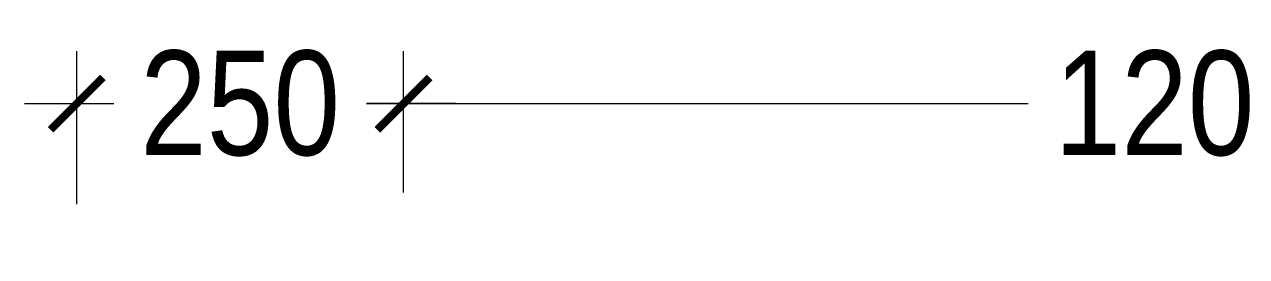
# Model space of a CAD drawing. Header units: millimetres. Extents: x 4444 to 22214, y -867569 to -857440.
# Drawn here: x 20147 to 21082, y -860717 to -860539 of the extents above; entities that cross this region are included whole.
import ezdxf
from ezdxf.lldxf.tags import DXFTag

# ---------------------------------------------------------------- set-up
doc = ezdxf.new("R2010")
doc.units = ezdxf.units.MM
doc.header["$LTSCALE"] = 40
doc.header["$PDMODE"] = 3
doc.layers.add('dimensions', color=149, linetype='Continuous', lineweight=5)
doc.styles.get("Standard").update_dxf_attribs({"font": 'ARIALN.TTF'})
tags = doc.linetypes.add('DASHED2', pattern=[0.375, 0.25, -0.125]).pattern_tags.tags
tags[6:7] = [DXFTag(74, 4), DXFTag(75, 0), DXFTag(340, '0'), DXFTag(46, 1.0), DXFTag(50, 0.0), DXFTag(44, 0.0), DXFTag(45, 0.0)]
tags[4:5] = [DXFTag(74, 4), DXFTag(75, 0), DXFTag(340, '0'), DXFTag(46, 1.0), DXFTag(50, 0.0), DXFTag(44, 0.0), DXFTag(45, 0.0)]
doc.dimstyles.new('Working', dxfattribs={"dimscale": 0.8, "dimtxt": 100, "dimasz": 50, "dimexe": 50, "dimexo": 50, "dimgap": 25, "dimtad": 1, "dimdec": 0, "dimtxsty": 'Standard', "dimblk": 'ARCHTICK', "dimcen": 0, "dimdle": 50, "dimclrd": 250, "dimclre": 8, "dimclrt": 7, "dimazin": 3, "dimtfac": 1, "dimtdec": 0, "dimtmove": 1, "dimatfit": 3, "dimfxl": 3, "dimlwd": 5, "dimlwe": 0})

# ---------------------------------------------------------------- blocks, each defined once
blk = doc.blocks.new('_ArchTick')
at = {"const_width": 0.15}
blk.add_lwpolyline([(-0.5, -0.5), (0.5, 0.5)], dxfattribs=at)
blk = doc.blocks.new('*D40')
at = {"layer": 'Defpoints', "color": 0, "ltscale": 50, "transparency": 16777216}
for p in [(20436.88630240405, -860600.0418401367), (21636.88630240032, -860699.0549321926), (20436.88630240405, -860708.0549321926)]:
    blk.add_point(p, dxfattribs=at)
at = {"layer": 'dimensions', "color": 8, "linetype": 'DASHED2', "lineweight": 0, "ltscale": 50, "transparency": 16777216}
for p, q in [((20436.88630240405, -860668.0549321926), (20436.88630240405, -860560.0418401367)), ((21636.88630240032, -860659.0549321926), (21636.88630240032, -860560.0418401367))]:
    blk.add_line(p, q, dxfattribs=at)
at = {"layer": 'dimensions', "color": 250, "linetype": 'DASHED2', "lineweight": 5, "ltscale": 50, "transparency": 16777216}
for p, q in [((20396.88630240405, -860600.0418401367), (20922.12504728622, -860600.0418401367)), ((21676.88630240032, -860600.0418401367), (21151.64755751815, -860600.0418401367))]:
    blk.add_line(p, q, dxfattribs=at)
at = {"layer": 'dimensions', "color": 250, "lineweight": 5, "ltscale": 50, "transparency": 16777216, "xscale": 40, "yscale": 40, "zscale": 40, "rotation": 180}
blk.add_blockref('_ArchTick', (20436.88630240405, -860600.0418401367), dxfattribs=at)
at = {"layer": 'dimensions', "color": 250, "lineweight": 5, "ltscale": 50, "transparency": 16777216, "xscale": 40, "yscale": 40, "zscale": 40}
blk.add_blockref('_ArchTick', (21636.88630240032, -860600.0418401367), dxfattribs=at)
at = {"layer": 'dimensions', "color": 7, "ltscale": 50, "transparency": 16777216, "insert": (21036.88630240219, -860600.0418401367), "char_height": 80, "attachment_point": 5, "bg_fill": 3, "box_fill_scale": 1.25, "bg_fill_color": 9, "bg_fill_true_color": 13158600, "bg_fill_transparency": 0}
blk.add_mtext('\\A1;1200', dxfattribs=at)
blk = doc.blocks.new('*D41')
at = {"layer": 'Defpoints', "color": 0, "ltscale": 50, "transparency": 16777216}
for p in [(20186.88630240405, -860600.0418401367), (20436.88630240405, -860708.0549321926), (20186.88630240405, -860717.0549321924)]:
    blk.add_point(p, dxfattribs=at)
at = {"layer": 'dimensions', "color": 8, "linetype": 'DASHED2', "lineweight": 0, "ltscale": 50, "transparency": 16777216}
for p, q in [((20186.88630240405, -860677.0549321926), (20186.88630240405, -860560.0418401367)), ((20436.88630240405, -860668.0549321926), (20436.88630240405, -860560.0418401367))]:
    blk.add_line(p, q, dxfattribs=at)
at = {"layer": 'dimensions', "color": 250, "linetype": 'DASHED2', "lineweight": 5, "ltscale": 50, "transparency": 16777216}
for p, q in [((20146.88630240405, -860600.0418401367), (20218.98043610118, -860600.0418401367)), ((20476.88630240405, -860600.0418401367), (20404.79216870692, -860600.0418401367))]:
    blk.add_line(p, q, dxfattribs=at)
at = {"layer": 'dimensions', "color": 250, "lineweight": 5, "ltscale": 50, "transparency": 16777216, "xscale": 40, "yscale": 40, "zscale": 40, "rotation": 180}
blk.add_blockref('_ArchTick', (20186.88630240405, -860600.0418401367), dxfattribs=at)
at = {"layer": 'dimensions', "color": 250, "lineweight": 5, "ltscale": 50, "transparency": 16777216, "xscale": 40, "yscale": 40, "zscale": 40}
blk.add_blockref('_ArchTick', (20436.88630240405, -860600.0418401367), dxfattribs=at)
at = {"layer": 'dimensions', "color": 7, "ltscale": 50, "transparency": 16777216, "insert": (20311.88630240405, -860600.0418401367), "char_height": 80, "attachment_point": 5, "bg_fill": 3, "box_fill_scale": 1.25, "bg_fill_color": 9, "bg_fill_true_color": 13158600, "bg_fill_transparency": 0}
blk.add_mtext('\\A1;250', dxfattribs=at)

msp = doc.modelspace()

# ---------------------------------------------------------------- dimensions: what is measured, and where the dimension line sits
at = {"layer": 'dimensions', "color": 3, "ltscale": 50, "true_color": 0x15f609}
dim = msp.add_linear_dim(base=(20436.88630240405, -860600.0418401367), p1=(21636.88630240032, -860699.0549321926), p2=(20436.88630240405, -860708.0549321926), dimstyle='Working', override={"dimfxl": 500, "dimfxlon": 1, "dimtfill": 1, "dimarcsym": 1}, dxfattribs=at)
dim.commit()
dim.dimension.update_dxf_attribs({"geometry": '*D40', "text_midpoint": (21036.88630240219, -860600.0418401367)})

# ---------------------------------------------------------------- next in the draw order: dimensions: what is measured, and where the dimension line sits
dim = msp.add_linear_dim(base=(20186.88630240405, -860600.0418401367), p1=(20436.88630240405, -860708.0549321926), p2=(20186.88630240405, -860717.0549321924), dimstyle='Working', override={"dimfxl": 500, "dimfxlon": 1, "dimtfill": 1, "dimarcsym": 1}, dxfattribs=at)
dim.commit()
dim.dimension.update_dxf_attribs({"geometry": '*D41', "text_midpoint": (20311.88630240405, -860600.0418401367)})

doc.saveas('drawing.dxf')
